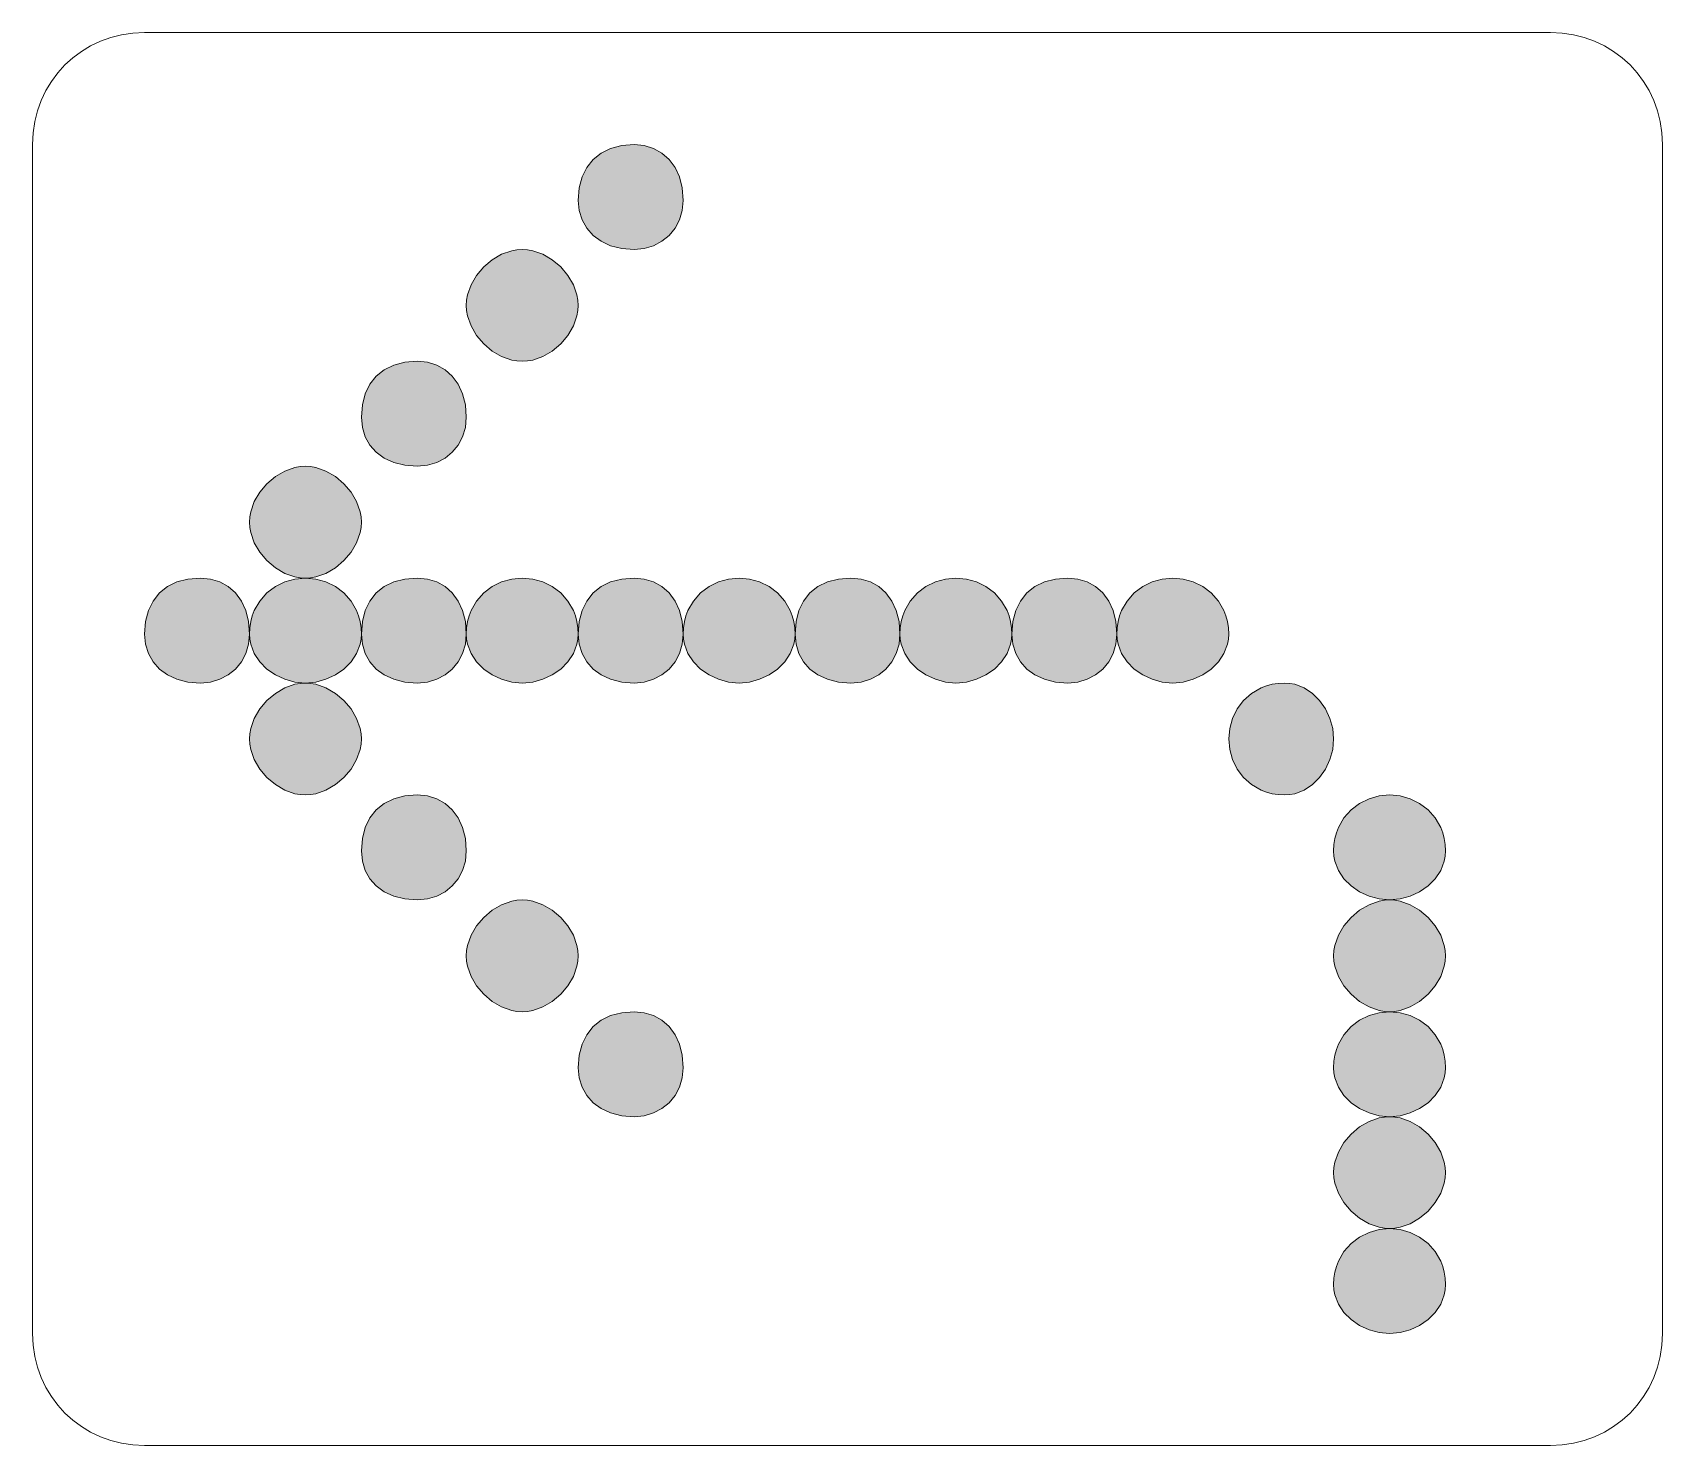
# Model space of a CAD drawing. Header units: metres. Extents: x 144 to 423, y 14 to 256.
import ezdxf

# ---------------------------------------------------------------- set-up
doc = ezdxf.new("R2010")
doc.units = ezdxf.units.M
doc.layers.add('FILL_LIME_00FF00', color=7, linetype='Continuous', true_color=0x00ff00)
doc.layers.add('STROKE_BLACK_000000', color=7, linetype='Continuous', true_color=0x000000)

msp = doc.modelspace()

# ---------------------------------------------------------------- hatches: boundary and pattern name
at = {"layer": 'FILL_LIME_00FF00', "true_color": 0x00ff00}
h = msp.add_hatch(color=7, dxfattribs=at)
h.dxf.hatch_style = 1
h.paths.add_polyline_path([(255.05, 225.54), (254.57, 223.94), (253.82, 222.51), (252.81, 221.28), (251.58, 220.27), (250.15, 219.52), (248.55, 219.04), (246.81, 218.88), (244.67, 219.04), (242.78, 219.52), (241.14, 220.27), (239.76, 221.28), (238.67, 222.51), (237.87, 223.94), (237.38, 225.54), (237.21, 227.28), (237.38, 229.42), (237.87, 231.31), (238.67, 232.95), (239.76, 234.33), (241.14, 235.42), (242.78, 236.22), (244.67, 236.71), (246.81, 236.88), (248.55, 236.71), (250.15, 236.22), (251.58, 235.42), (252.81, 234.33), (253.82, 232.95), (254.57, 231.31), (255.05, 229.42), (255.21, 227.28), (255.05, 225.54)])
h = msp.add_hatch(color=7, dxfattribs=at)
h.dxf.hatch_style = 1
h.paths.add_polyline_path([(237.15, 208.38), (236.99, 207.49), (236.39, 205.75), (235.44, 204.13), (234.21, 202.68), (232.76, 201.45), (231.13, 200.5), (229.4, 199.9), (228.51, 199.74), (227.61, 199.68), (226.71, 199.74), (225.82, 199.9), (224.08, 200.5), (222.46, 201.45), (221.01, 202.68), (219.78, 204.13), (218.83, 205.75), (218.23, 207.49), (218.07, 208.38), (218.01, 209.28), (218.07, 210.18), (218.23, 211.07), (218.83, 212.8), (219.78, 214.43), (221.01, 215.88), (222.46, 217.11), (224.08, 218.05), (225.82, 218.66), (226.71, 218.82), (227.61, 218.88), (228.51, 218.82), (229.4, 218.66), (231.13, 218.05), (232.76, 217.11), (234.21, 215.88), (235.44, 214.43), (236.39, 212.8), (236.99, 211.07), (237.15, 210.18), (237.21, 209.28), (237.15, 208.38)])
h = msp.add_hatch(color=7, dxfattribs=at)
h.dxf.hatch_style = 1
h.paths.add_polyline_path([(217.85, 188.34), (217.37, 186.74), (216.62, 185.31), (215.61, 184.08), (214.38, 183.07), (212.95, 182.32), (211.35, 181.84), (209.61, 181.68), (207.47, 181.84), (205.58, 182.32), (203.94, 183.07), (202.56, 184.08), (201.47, 185.31), (200.67, 186.74), (200.18, 188.34), (200.01, 190.08), (200.18, 192.22), (200.67, 194.11), (201.47, 195.75), (202.56, 197.13), (203.94, 198.22), (205.58, 199.02), (207.47, 199.51), (209.61, 199.68), (211.35, 199.51), (212.95, 199.02), (214.38, 198.22), (215.61, 197.13), (216.62, 195.75), (217.37, 194.11), (217.85, 192.22), (218.01, 190.08), (217.85, 188.34)])
h = msp.add_hatch(color=7, dxfattribs=at)
h.dxf.hatch_style = 1
h.paths.add_polyline_path([(199.95, 171.18), (199.79, 170.29), (199.18, 168.55), (198.24, 166.93), (197.01, 165.48), (195.56, 164.25), (193.93, 163.3), (192.2, 162.7), (191.31, 162.54), (190.41, 162.48), (189.51, 162.54), (188.62, 162.7), (186.88, 163.3), (185.26, 164.25), (183.81, 165.48), (182.58, 166.93), (181.63, 168.55), (181.03, 170.29), (180.87, 171.18), (180.81, 172.08), (180.87, 172.98), (181.03, 173.87), (181.63, 175.6), (182.58, 177.23), (183.81, 178.68), (185.26, 179.91), (186.88, 180.85), (188.62, 181.46), (189.51, 181.62), (190.41, 181.68), (191.31, 181.62), (192.2, 181.46), (193.93, 180.85), (195.56, 179.91), (197.01, 178.68), (198.24, 177.23), (199.18, 175.6), (199.79, 173.87), (199.95, 172.98), (200.01, 172.08), (199.95, 171.18)])
h = msp.add_hatch(color=7, dxfattribs=at)
h.dxf.hatch_style = 1
h.paths.add_polyline_path([(180.65, 151.14), (180.17, 149.54), (179.42, 148.11), (178.41, 146.88), (177.18, 145.87), (175.75, 145.12), (174.15, 144.64), (172.41, 144.48), (170.27, 144.64), (168.38, 145.12), (166.74, 145.87), (165.36, 146.88), (164.27, 148.11), (163.47, 149.54), (162.98, 151.14), (162.81, 152.88), (162.98, 155.02), (163.47, 156.91), (164.27, 158.55), (165.36, 159.93), (166.74, 161.02), (168.38, 161.82), (170.27, 162.31), (172.41, 162.48), (174.15, 162.31), (175.75, 161.82), (177.18, 161.02), (178.41, 159.93), (179.42, 158.55), (180.17, 156.91), (180.65, 155.02), (180.81, 152.88), (180.65, 151.14)])
h = msp.add_hatch(color=7, dxfattribs=at)
h.dxf.hatch_style = 1
h.paths.add_polyline_path([(199.95, 151.99), (199.79, 151.14), (199.18, 149.54), (198.24, 148.11), (197.01, 146.88), (195.56, 145.87), (193.93, 145.12), (192.2, 144.64), (190.41, 144.48), (188.62, 144.64), (186.88, 145.12), (185.26, 145.87), (183.81, 146.88), (182.58, 148.11), (181.63, 149.54), (181.03, 151.14), (180.87, 151.99), (180.81, 152.88), (180.87, 153.98), (181.03, 155.02), (181.28, 155.99), (181.63, 156.91), (182.58, 158.55), (183.81, 159.93), (185.26, 161.02), (186.88, 161.82), (188.62, 162.31), (190.41, 162.48), (192.2, 162.31), (193.93, 161.82), (195.56, 161.02), (197.01, 159.93), (198.24, 158.55), (199.18, 156.91), (199.54, 155.99), (199.79, 155.02), (199.95, 153.98), (200.01, 152.88), (199.95, 151.99)])
h = msp.add_hatch(color=7, dxfattribs=at)
h.dxf.hatch_style = 1
h.paths.add_polyline_path([(217.85, 151.14), (217.37, 149.54), (216.62, 148.11), (215.61, 146.88), (214.38, 145.87), (212.95, 145.12), (211.35, 144.64), (209.61, 144.48), (207.47, 144.64), (205.58, 145.12), (203.94, 145.87), (202.56, 146.88), (201.47, 148.11), (200.67, 149.54), (200.18, 151.14), (200.01, 152.88), (200.18, 155.02), (200.67, 156.91), (201.47, 158.55), (202.56, 159.93), (203.94, 161.02), (205.58, 161.82), (207.47, 162.31), (209.61, 162.48), (211.35, 162.31), (212.95, 161.82), (214.38, 161.02), (215.61, 159.93), (216.62, 158.55), (217.37, 156.91), (217.85, 155.02), (218.01, 152.88), (217.85, 151.14)])
h = msp.add_hatch(color=7, dxfattribs=at)
h.dxf.hatch_style = 1
h.paths.add_polyline_path([(237.15, 151.99), (236.99, 151.14), (236.39, 149.54), (235.44, 148.11), (234.21, 146.88), (232.76, 145.87), (231.13, 145.12), (229.4, 144.64), (227.61, 144.48), (225.82, 144.64), (224.08, 145.12), (222.46, 145.87), (221.01, 146.88), (219.78, 148.11), (218.83, 149.54), (218.23, 151.14), (218.07, 151.99), (218.01, 152.88), (218.07, 153.98), (218.23, 155.02), (218.48, 155.99), (218.83, 156.91), (219.78, 158.55), (221.01, 159.93), (222.46, 161.02), (224.08, 161.82), (225.82, 162.31), (227.61, 162.48), (229.4, 162.31), (231.13, 161.82), (232.76, 161.02), (234.21, 159.93), (235.44, 158.55), (236.39, 156.91), (236.74, 155.99), (236.99, 155.02), (237.15, 153.98), (237.21, 152.88), (237.15, 151.99)])
h = msp.add_hatch(color=7, dxfattribs=at)
h.dxf.hatch_style = 1
h.paths.add_polyline_path([(255.05, 151.14), (254.57, 149.54), (253.82, 148.11), (252.81, 146.88), (251.58, 145.87), (250.15, 145.12), (248.55, 144.64), (246.81, 144.48), (244.67, 144.64), (242.78, 145.12), (241.14, 145.87), (239.76, 146.88), (238.67, 148.11), (237.87, 149.54), (237.38, 151.14), (237.21, 152.88), (237.38, 155.02), (237.87, 156.91), (238.67, 158.55), (239.76, 159.93), (241.14, 161.02), (242.78, 161.82), (244.67, 162.31), (246.81, 162.48), (248.55, 162.31), (250.15, 161.82), (251.58, 161.02), (252.81, 159.93), (253.82, 158.55), (254.57, 156.91), (255.05, 155.02), (255.21, 152.88), (255.05, 151.14)])
h = msp.add_hatch(color=7, dxfattribs=at)
h.dxf.hatch_style = 1
h.paths.add_polyline_path([(274.35, 151.99), (274.19, 151.14), (273.58, 149.54), (272.64, 148.11), (271.41, 146.88), (269.96, 145.87), (268.33, 145.12), (266.6, 144.64), (264.81, 144.48), (263.02, 144.64), (261.28, 145.12), (259.66, 145.87), (258.21, 146.88), (256.98, 148.11), (256.03, 149.54), (255.43, 151.14), (255.27, 151.99), (255.21, 152.88), (255.27, 153.98), (255.43, 155.02), (255.68, 155.99), (256.03, 156.91), (256.98, 158.55), (258.21, 159.93), (259.66, 161.02), (261.28, 161.82), (263.02, 162.31), (264.81, 162.48), (266.6, 162.31), (268.33, 161.82), (269.96, 161.02), (271.41, 159.93), (272.64, 158.55), (273.58, 156.91), (273.94, 155.99), (274.19, 155.02), (274.35, 153.98), (274.41, 152.88), (274.35, 151.99)])
h = msp.add_hatch(color=7, dxfattribs=at)
h.dxf.hatch_style = 1
h.paths.add_polyline_path([(292.25, 151.14), (291.77, 149.54), (291.02, 148.11), (290.01, 146.88), (288.78, 145.87), (287.35, 145.12), (285.75, 144.64), (284.01, 144.48), (281.87, 144.64), (279.98, 145.12), (278.34, 145.87), (276.96, 146.88), (275.87, 148.11), (275.07, 149.54), (274.58, 151.14), (274.41, 152.88), (274.58, 155.02), (275.07, 156.91), (275.87, 158.55), (276.96, 159.93), (278.34, 161.02), (279.98, 161.82), (281.87, 162.31), (284.01, 162.48), (285.75, 162.31), (287.35, 161.82), (288.78, 161.02), (290.01, 159.93), (291.02, 158.55), (291.77, 156.91), (292.25, 155.02), (292.41, 152.88), (292.25, 151.14)])
h = msp.add_hatch(color=7, dxfattribs=at)
h.dxf.hatch_style = 1
h.paths.add_polyline_path([(311.55, 151.99), (311.39, 151.14), (310.78, 149.54), (309.84, 148.11), (308.61, 146.88), (307.16, 145.87), (305.53, 145.12), (303.8, 144.64), (302.01, 144.48), (300.22, 144.64), (298.48, 145.12), (296.86, 145.87), (295.41, 146.88), (294.18, 148.11), (293.23, 149.54), (292.63, 151.14), (292.47, 151.99), (292.41, 152.88), (292.47, 153.98), (292.63, 155.02), (292.88, 155.99), (293.23, 156.91), (294.18, 158.55), (295.41, 159.93), (296.86, 161.02), (298.48, 161.82), (300.22, 162.31), (302.01, 162.48), (303.8, 162.31), (305.53, 161.82), (307.16, 161.02), (308.61, 159.93), (309.84, 158.55), (310.78, 156.91), (311.14, 155.99), (311.39, 155.02), (311.55, 153.98), (311.61, 152.88), (311.55, 151.99)])
h = msp.add_hatch(color=7, dxfattribs=at)
h.dxf.hatch_style = 1
h.paths.add_polyline_path([(329.45, 151.14), (328.97, 149.54), (328.22, 148.11), (327.21, 146.88), (325.98, 145.87), (324.55, 145.12), (322.95, 144.64), (321.21, 144.48), (319.07, 144.64), (317.18, 145.12), (315.54, 145.87), (314.16, 146.88), (313.07, 148.11), (312.27, 149.54), (311.78, 151.14), (311.61, 152.88), (311.78, 155.02), (312.27, 156.91), (313.07, 158.55), (314.16, 159.93), (315.54, 161.02), (317.18, 161.82), (319.07, 162.31), (321.21, 162.48), (322.95, 162.31), (324.55, 161.82), (325.98, 161.02), (327.21, 159.93), (328.22, 158.55), (328.97, 156.91), (329.45, 155.02), (329.61, 152.88), (329.45, 151.14)])
h = msp.add_hatch(color=7, dxfattribs=at)
h.dxf.hatch_style = 1
h.paths.add_polyline_path([(348.75, 151.99), (348.59, 151.14), (347.98, 149.54), (347.04, 148.11), (345.81, 146.88), (344.36, 145.87), (342.73, 145.12), (341, 144.64), (339.21, 144.48), (337.42, 144.64), (335.68, 145.12), (334.06, 145.87), (332.61, 146.88), (331.38, 148.11), (330.43, 149.54), (329.83, 151.14), (329.67, 151.99), (329.61, 152.88), (329.67, 153.98), (329.83, 155.02), (330.08, 155.99), (330.43, 156.91), (331.38, 158.55), (332.61, 159.93), (334.06, 161.02), (335.68, 161.82), (337.42, 162.31), (339.21, 162.48), (341, 162.31), (342.73, 161.82), (344.36, 161.02), (345.81, 159.93), (347.04, 158.55), (347.98, 156.91), (348.34, 155.99), (348.59, 155.02), (348.75, 153.98), (348.81, 152.88), (348.75, 151.99)])
h = msp.add_hatch(color=7, dxfattribs=at)
h.dxf.hatch_style = 1
h.paths.add_polyline_path([(199.95, 133.98), (199.79, 133.09), (199.18, 131.35), (198.24, 129.73), (197.01, 128.28), (195.56, 127.05), (193.93, 126.1), (192.2, 125.5), (191.31, 125.34), (190.41, 125.28), (189.51, 125.34), (188.62, 125.5), (186.88, 126.1), (185.26, 127.05), (183.81, 128.28), (182.58, 129.73), (181.63, 131.35), (181.03, 133.09), (180.87, 133.98), (180.81, 134.88), (180.87, 135.78), (181.03, 136.67), (181.63, 138.4), (182.58, 140.03), (183.81, 141.48), (185.26, 142.71), (186.88, 143.65), (188.62, 144.26), (189.51, 144.42), (190.41, 144.48), (191.31, 144.42), (192.2, 144.26), (193.93, 143.65), (195.56, 142.71), (197.01, 141.48), (198.24, 140.03), (199.18, 138.4), (199.79, 136.67), (199.95, 135.78), (200.01, 134.88), (199.95, 133.98)])
h = msp.add_hatch(color=7, dxfattribs=at)
h.dxf.hatch_style = 1
h.paths.add_polyline_path([(366.65, 133.09), (366.17, 131.35), (365.42, 129.73), (364.41, 128.28), (363.18, 127.05), (361.75, 126.1), (360.15, 125.5), (359.3, 125.34), (358.41, 125.28), (357.31, 125.34), (356.27, 125.5), (355.3, 125.75), (354.38, 126.1), (352.74, 127.05), (351.36, 128.28), (350.27, 129.73), (349.47, 131.35), (348.98, 133.09), (348.81, 134.88), (348.98, 136.67), (349.47, 138.4), (350.27, 140.03), (351.36, 141.48), (352.74, 142.71), (354.38, 143.65), (355.3, 144.01), (356.27, 144.26), (357.31, 144.42), (358.41, 144.48), (359.3, 144.42), (360.15, 144.26), (361.75, 143.65), (363.18, 142.71), (364.41, 141.48), (365.42, 140.03), (366.17, 138.4), (366.65, 136.67), (366.81, 134.88), (366.65, 133.09)])
h = msp.add_hatch(color=7, dxfattribs=at)
h.dxf.hatch_style = 1
h.paths.add_polyline_path([(217.85, 113.94), (217.37, 112.34), (216.62, 110.91), (215.61, 109.68), (214.38, 108.67), (212.95, 107.92), (211.35, 107.44), (209.61, 107.28), (207.47, 107.44), (205.58, 107.92), (203.94, 108.67), (202.56, 109.68), (201.47, 110.91), (200.67, 112.34), (200.18, 113.94), (200.01, 115.68), (200.18, 117.82), (200.67, 119.71), (201.47, 121.35), (202.56, 122.73), (203.94, 123.82), (205.58, 124.62), (207.47, 125.11), (209.61, 125.28), (211.35, 125.11), (212.95, 124.62), (214.38, 123.82), (215.61, 122.73), (216.62, 121.35), (217.37, 119.71), (217.85, 117.82), (218.01, 115.68), (217.85, 113.94)])
h = msp.add_hatch(color=7, dxfattribs=at)
h.dxf.hatch_style = 1
h.paths.add_polyline_path([(385.95, 114.79), (385.79, 113.94), (385.18, 112.34), (384.24, 110.91), (383.01, 109.68), (381.56, 108.67), (379.93, 107.92), (378.2, 107.44), (376.41, 107.28), (374.62, 107.44), (372.88, 107.92), (371.26, 108.67), (369.81, 109.68), (368.58, 110.91), (367.63, 112.34), (367.03, 113.94), (366.87, 114.79), (366.81, 115.68), (366.87, 116.78), (367.03, 117.82), (367.28, 118.79), (367.63, 119.71), (368.58, 121.35), (369.81, 122.73), (371.26, 123.82), (372.88, 124.62), (374.62, 125.11), (376.41, 125.28), (378.2, 125.11), (379.93, 124.62), (381.56, 123.82), (383.01, 122.73), (384.24, 121.35), (385.18, 119.71), (385.54, 118.79), (385.79, 117.82), (385.95, 116.78), (386.01, 115.68), (385.95, 114.79)])
h = msp.add_hatch(color=7, dxfattribs=at)
h.dxf.hatch_style = 1
h.paths.add_polyline_path([(237.15, 96.78), (236.99, 95.89), (236.39, 94.15), (235.44, 92.53), (234.21, 91.08), (232.76, 89.85), (231.13, 88.9), (229.4, 88.3), (228.51, 88.14), (227.61, 88.08), (226.71, 88.14), (225.82, 88.3), (224.08, 88.9), (222.46, 89.85), (221.01, 91.08), (219.78, 92.53), (218.83, 94.15), (218.23, 95.89), (218.07, 96.78), (218.01, 97.68), (218.07, 98.58), (218.23, 99.47), (218.83, 101.2), (219.78, 102.83), (221.01, 104.28), (222.46, 105.51), (224.08, 106.45), (225.82, 107.06), (226.71, 107.22), (227.61, 107.28), (228.51, 107.22), (229.4, 107.06), (231.13, 106.45), (232.76, 105.51), (234.21, 104.28), (235.44, 102.83), (236.39, 101.2), (236.99, 99.47), (237.15, 98.58), (237.21, 97.68), (237.15, 96.78)])
h = msp.add_hatch(color=7, dxfattribs=at)
h.dxf.hatch_style = 1
h.paths.add_polyline_path([(385.95, 96.78), (385.79, 95.89), (385.18, 94.15), (384.24, 92.53), (383.01, 91.08), (381.56, 89.85), (379.93, 88.9), (378.2, 88.3), (377.31, 88.14), (376.41, 88.08), (375.51, 88.14), (374.62, 88.3), (372.88, 88.9), (371.26, 89.85), (369.81, 91.08), (368.58, 92.53), (367.63, 94.15), (367.03, 95.89), (366.87, 96.78), (366.81, 97.68), (366.87, 98.58), (367.03, 99.47), (367.63, 101.2), (368.58, 102.83), (369.81, 104.28), (371.26, 105.51), (372.88, 106.45), (374.62, 107.06), (375.51, 107.22), (376.41, 107.28), (377.31, 107.22), (378.2, 107.06), (379.93, 106.45), (381.56, 105.51), (383.01, 104.28), (384.24, 102.83), (385.18, 101.2), (385.79, 99.47), (385.95, 98.58), (386.01, 97.68), (385.95, 96.78)])
h = msp.add_hatch(color=7, dxfattribs=at)
h.dxf.hatch_style = 1
h.paths.add_polyline_path([(255.05, 76.74), (254.57, 75.14), (253.82, 73.71), (252.81, 72.48), (251.58, 71.47), (250.15, 70.72), (248.55, 70.24), (246.81, 70.08), (244.67, 70.24), (242.78, 70.72), (241.14, 71.47), (239.76, 72.48), (238.67, 73.71), (237.87, 75.14), (237.38, 76.74), (237.21, 78.48), (237.38, 80.62), (237.87, 82.51), (238.67, 84.15), (239.76, 85.53), (241.14, 86.62), (242.78, 87.42), (244.67, 87.91), (246.81, 88.08), (248.55, 87.91), (250.15, 87.42), (251.58, 86.62), (252.81, 85.53), (253.82, 84.15), (254.57, 82.51), (255.05, 80.62), (255.21, 78.48), (255.05, 76.74)])
h = msp.add_hatch(color=7, dxfattribs=at)
h.dxf.hatch_style = 1
h.paths.add_polyline_path([(385.95, 77.59), (385.79, 76.74), (385.18, 75.14), (384.24, 73.71), (383.01, 72.48), (381.56, 71.47), (379.93, 70.72), (378.2, 70.24), (376.41, 70.08), (374.62, 70.24), (372.88, 70.72), (371.26, 71.47), (369.81, 72.48), (368.58, 73.71), (367.63, 75.14), (367.03, 76.74), (366.87, 77.59), (366.81, 78.48), (366.87, 79.58), (367.03, 80.62), (367.28, 81.59), (367.63, 82.51), (368.58, 84.15), (369.81, 85.53), (371.26, 86.62), (372.88, 87.42), (374.62, 87.91), (376.41, 88.08), (378.2, 87.91), (379.93, 87.42), (381.56, 86.62), (383.01, 85.53), (384.24, 84.15), (385.18, 82.51), (385.54, 81.59), (385.79, 80.62), (385.95, 79.58), (386.01, 78.48), (385.95, 77.59)])
h = msp.add_hatch(color=7, dxfattribs=at)
h.dxf.hatch_style = 1
h.paths.add_polyline_path([(385.95, 59.58), (385.79, 58.69), (385.18, 56.95), (384.24, 55.33), (383.01, 53.88), (381.56, 52.65), (379.93, 51.7), (378.2, 51.1), (377.31, 50.94), (376.41, 50.88), (375.51, 50.94), (374.62, 51.1), (372.88, 51.7), (371.26, 52.65), (369.81, 53.88), (368.58, 55.33), (367.63, 56.95), (367.03, 58.69), (366.87, 59.58), (366.81, 60.48), (366.87, 61.38), (367.03, 62.27), (367.63, 64), (368.58, 65.63), (369.81, 67.08), (371.26, 68.31), (372.88, 69.25), (374.62, 69.86), (375.51, 70.02), (376.41, 70.08), (377.31, 70.02), (378.2, 69.86), (379.93, 69.25), (381.56, 68.31), (383.01, 67.08), (384.24, 65.63), (385.18, 64), (385.79, 62.27), (385.95, 61.38), (386.01, 60.48), (385.95, 59.58)])
h = msp.add_hatch(color=7, dxfattribs=at)
h.dxf.hatch_style = 1
h.paths.add_polyline_path([(385.95, 40.39), (385.79, 39.54), (385.18, 37.94), (384.24, 36.51), (383.01, 35.28), (381.56, 34.27), (379.93, 33.52), (378.2, 33.04), (376.41, 32.88), (374.62, 33.04), (372.88, 33.52), (371.26, 34.27), (369.81, 35.28), (368.58, 36.51), (367.63, 37.94), (367.03, 39.54), (366.87, 40.39), (366.81, 41.28), (366.87, 42.38), (367.03, 43.42), (367.28, 44.39), (367.63, 45.31), (368.58, 46.95), (369.81, 48.33), (371.26, 49.42), (372.88, 50.22), (374.62, 50.71), (376.41, 50.88), (378.2, 50.71), (379.93, 50.22), (381.56, 49.42), (383.01, 48.33), (384.24, 46.95), (385.18, 45.31), (385.54, 44.39), (385.79, 43.42), (385.95, 42.38), (386.01, 41.28), (385.95, 40.39)])

# ---------------------------------------------------------------- linework, layer by layer
at = {"layer": 'FILL_LIME_00FF00', "lineweight": 0, "true_color": 0x00ff00}
for points in [[(255.05, 225.54), (254.57, 223.94), (253.82, 222.51), (252.81, 221.28), (251.58, 220.27), (250.15, 219.52), (248.55, 219.04), (246.81, 218.88), (244.67, 219.04), (242.78, 219.52), (241.14, 220.27), (239.76, 221.28), (238.67, 222.51), (237.87, 223.94), (237.38, 225.54), (237.21, 227.28), (237.38, 229.42), (237.87, 231.31), (238.67, 232.95), (239.76, 234.33), (241.14, 235.42), (242.78, 236.22), (244.67, 236.71), (246.81, 236.88), (248.55, 236.71), (250.15, 236.22), (251.58, 235.42), (252.81, 234.33), (253.82, 232.95), (254.57, 231.31), (255.05, 229.42), (255.21, 227.28)], [(237.15, 208.38), (236.99, 207.49), (236.39, 205.75), (235.44, 204.13), (234.21, 202.68), (232.76, 201.45), (231.13, 200.5), (229.4, 199.9), (228.51, 199.74), (227.61, 199.68), (226.71, 199.74), (225.82, 199.9), (224.08, 200.5), (222.46, 201.45), (221.01, 202.68), (219.78, 204.13), (218.83, 205.75), (218.23, 207.49), (218.07, 208.38), (218.01, 209.28), (218.07, 210.18), (218.23, 211.07), (218.83, 212.8), (219.78, 214.43), (221.01, 215.88), (222.46, 217.11), (224.08, 218.05), (225.82, 218.66), (226.71, 218.82), (227.61, 218.88), (228.51, 218.82), (229.4, 218.66), (231.13, 218.05), (232.76, 217.11), (234.21, 215.88), (235.44, 214.43), (236.39, 212.8), (236.99, 211.07), (237.15, 210.18), (237.21, 209.28)], [(217.85, 188.34), (217.37, 186.74), (216.62, 185.31), (215.61, 184.08), (214.38, 183.07), (212.95, 182.32), (211.35, 181.84), (209.61, 181.68), (207.47, 181.84), (205.58, 182.32), (203.94, 183.07), (202.56, 184.08), (201.47, 185.31), (200.67, 186.74), (200.18, 188.34), (200.01, 190.08), (200.18, 192.22), (200.67, 194.11), (201.47, 195.75), (202.56, 197.13), (203.94, 198.22), (205.58, 199.02), (207.47, 199.51), (209.61, 199.68), (211.35, 199.51), (212.95, 199.02), (214.38, 198.22), (215.61, 197.13), (216.62, 195.75), (217.37, 194.11), (217.85, 192.22), (218.01, 190.08)], [(199.95, 171.18), (199.79, 170.29), (199.18, 168.55), (198.24, 166.93), (197.01, 165.48), (195.56, 164.25), (193.93, 163.3), (192.2, 162.7), (191.31, 162.54), (190.41, 162.48), (189.51, 162.54), (188.62, 162.7), (186.88, 163.3), (185.26, 164.25), (183.81, 165.48), (182.58, 166.93), (181.63, 168.55), (181.03, 170.29), (180.87, 171.18), (180.81, 172.08), (180.87, 172.98), (181.03, 173.87), (181.63, 175.6), (182.58, 177.23), (183.81, 178.68), (185.26, 179.91), (186.88, 180.85), (188.62, 181.46), (189.51, 181.62), (190.41, 181.68), (191.31, 181.62), (192.2, 181.46), (193.93, 180.85), (195.56, 179.91), (197.01, 178.68), (198.24, 177.23), (199.18, 175.6), (199.79, 173.87), (199.95, 172.98), (200.01, 172.08)], [(180.65, 151.14), (180.17, 149.54), (179.42, 148.11), (178.41, 146.88), (177.18, 145.87), (175.75, 145.12), (174.15, 144.64), (172.41, 144.48), (170.27, 144.64), (168.38, 145.12), (166.74, 145.87), (165.36, 146.88), (164.27, 148.11), (163.47, 149.54), (162.98, 151.14), (162.81, 152.88), (162.98, 155.02), (163.47, 156.91), (164.27, 158.55), (165.36, 159.93), (166.74, 161.02), (168.38, 161.82), (170.27, 162.31), (172.41, 162.48), (174.15, 162.31), (175.75, 161.82), (177.18, 161.02), (178.41, 159.93), (179.42, 158.55), (180.17, 156.91), (180.65, 155.02), (180.81, 152.88)], [(199.95, 151.99), (199.79, 151.14), (199.18, 149.54), (198.24, 148.11), (197.01, 146.88), (195.56, 145.87), (193.93, 145.12), (192.2, 144.64), (190.41, 144.48), (188.62, 144.64), (186.88, 145.12), (185.26, 145.87), (183.81, 146.88), (182.58, 148.11), (181.63, 149.54), (181.03, 151.14), (180.87, 151.99), (180.81, 152.88), (180.87, 153.98), (181.03, 155.02), (181.28, 155.99), (181.63, 156.91), (182.58, 158.55), (183.81, 159.93), (185.26, 161.02), (186.88, 161.82), (188.62, 162.31), (190.41, 162.48), (192.2, 162.31), (193.93, 161.82), (195.56, 161.02), (197.01, 159.93), (198.24, 158.55), (199.18, 156.91), (199.54, 155.99), (199.79, 155.02), (199.95, 153.98), (200.01, 152.88)], [(217.85, 151.14), (217.37, 149.54), (216.62, 148.11), (215.61, 146.88), (214.38, 145.87), (212.95, 145.12), (211.35, 144.64), (209.61, 144.48), (207.47, 144.64), (205.58, 145.12), (203.94, 145.87), (202.56, 146.88), (201.47, 148.11), (200.67, 149.54), (200.18, 151.14), (200.01, 152.88), (200.18, 155.02), (200.67, 156.91), (201.47, 158.55), (202.56, 159.93), (203.94, 161.02), (205.58, 161.82), (207.47, 162.31), (209.61, 162.48), (211.35, 162.31), (212.95, 161.82), (214.38, 161.02), (215.61, 159.93), (216.62, 158.55), (217.37, 156.91), (217.85, 155.02), (218.01, 152.88)], [(237.15, 151.99), (236.99, 151.14), (236.39, 149.54), (235.44, 148.11), (234.21, 146.88), (232.76, 145.87), (231.13, 145.12), (229.4, 144.64), (227.61, 144.48), (225.82, 144.64), (224.08, 145.12), (222.46, 145.87), (221.01, 146.88), (219.78, 148.11), (218.83, 149.54), (218.23, 151.14), (218.07, 151.99), (218.01, 152.88), (218.07, 153.98), (218.23, 155.02), (218.48, 155.99), (218.83, 156.91), (219.78, 158.55), (221.01, 159.93), (222.46, 161.02), (224.08, 161.82), (225.82, 162.31), (227.61, 162.48), (229.4, 162.31), (231.13, 161.82), (232.76, 161.02), (234.21, 159.93), (235.44, 158.55), (236.39, 156.91), (236.74, 155.99), (236.99, 155.02), (237.15, 153.98), (237.21, 152.88)], [(255.05, 151.14), (254.57, 149.54), (253.82, 148.11), (252.81, 146.88), (251.58, 145.87), (250.15, 145.12), (248.55, 144.64), (246.81, 144.48), (244.67, 144.64), (242.78, 145.12), (241.14, 145.87), (239.76, 146.88), (238.67, 148.11), (237.87, 149.54), (237.38, 151.14), (237.21, 152.88), (237.38, 155.02), (237.87, 156.91), (238.67, 158.55), (239.76, 159.93), (241.14, 161.02), (242.78, 161.82), (244.67, 162.31), (246.81, 162.48), (248.55, 162.31), (250.15, 161.82), (251.58, 161.02), (252.81, 159.93), (253.82, 158.55), (254.57, 156.91), (255.05, 155.02), (255.21, 152.88)], [(274.35, 151.99), (274.19, 151.14), (273.58, 149.54), (272.64, 148.11), (271.41, 146.88), (269.96, 145.87), (268.33, 145.12), (266.6, 144.64), (264.81, 144.48), (263.02, 144.64), (261.28, 145.12), (259.66, 145.87), (258.21, 146.88), (256.98, 148.11), (256.03, 149.54), (255.43, 151.14), (255.27, 151.99), (255.21, 152.88), (255.27, 153.98), (255.43, 155.02), (255.68, 155.99), (256.03, 156.91), (256.98, 158.55), (258.21, 159.93), (259.66, 161.02), (261.28, 161.82), (263.02, 162.31), (264.81, 162.48), (266.6, 162.31), (268.33, 161.82), (269.96, 161.02), (271.41, 159.93), (272.64, 158.55), (273.58, 156.91), (273.94, 155.99), (274.19, 155.02), (274.35, 153.98), (274.41, 152.88)], [(292.25, 151.14), (291.77, 149.54), (291.02, 148.11), (290.01, 146.88), (288.78, 145.87), (287.35, 145.12), (285.75, 144.64), (284.01, 144.48), (281.87, 144.64), (279.98, 145.12), (278.34, 145.87), (276.96, 146.88), (275.87, 148.11), (275.07, 149.54), (274.58, 151.14), (274.41, 152.88), (274.58, 155.02), (275.07, 156.91), (275.87, 158.55), (276.96, 159.93), (278.34, 161.02), (279.98, 161.82), (281.87, 162.31), (284.01, 162.48), (285.75, 162.31), (287.35, 161.82), (288.78, 161.02), (290.01, 159.93), (291.02, 158.55), (291.77, 156.91), (292.25, 155.02), (292.41, 152.88)], [(311.55, 151.99), (311.39, 151.14), (310.78, 149.54), (309.84, 148.11), (308.61, 146.88), (307.16, 145.87), (305.53, 145.12), (303.8, 144.64), (302.01, 144.48), (300.22, 144.64), (298.48, 145.12), (296.86, 145.87), (295.41, 146.88), (294.18, 148.11), (293.23, 149.54), (292.63, 151.14), (292.47, 151.99), (292.41, 152.88), (292.47, 153.98), (292.63, 155.02), (292.88, 155.99), (293.23, 156.91), (294.18, 158.55), (295.41, 159.93), (296.86, 161.02), (298.48, 161.82), (300.22, 162.31), (302.01, 162.48), (303.8, 162.31), (305.53, 161.82), (307.16, 161.02), (308.61, 159.93), (309.84, 158.55), (310.78, 156.91), (311.14, 155.99), (311.39, 155.02), (311.55, 153.98), (311.61, 152.88)], [(329.45, 151.14), (328.97, 149.54), (328.22, 148.11), (327.21, 146.88), (325.98, 145.87), (324.55, 145.12), (322.95, 144.64), (321.21, 144.48), (319.07, 144.64), (317.18, 145.12), (315.54, 145.87), (314.16, 146.88), (313.07, 148.11), (312.27, 149.54), (311.78, 151.14), (311.61, 152.88), (311.78, 155.02), (312.27, 156.91), (313.07, 158.55), (314.16, 159.93), (315.54, 161.02), (317.18, 161.82), (319.07, 162.31), (321.21, 162.48), (322.95, 162.31), (324.55, 161.82), (325.98, 161.02), (327.21, 159.93), (328.22, 158.55), (328.97, 156.91), (329.45, 155.02), (329.61, 152.88)], [(348.75, 151.99), (348.59, 151.14), (347.98, 149.54), (347.04, 148.11), (345.81, 146.88), (344.36, 145.87), (342.73, 145.12), (341, 144.64), (339.21, 144.48), (337.42, 144.64), (335.68, 145.12), (334.06, 145.87), (332.61, 146.88), (331.38, 148.11), (330.43, 149.54), (329.83, 151.14), (329.67, 151.99), (329.61, 152.88), (329.67, 153.98), (329.83, 155.02), (330.08, 155.99), (330.43, 156.91), (331.38, 158.55), (332.61, 159.93), (334.06, 161.02), (335.68, 161.82), (337.42, 162.31), (339.21, 162.48), (341, 162.31), (342.73, 161.82), (344.36, 161.02), (345.81, 159.93), (347.04, 158.55), (347.98, 156.91), (348.34, 155.99), (348.59, 155.02), (348.75, 153.98), (348.81, 152.88)], [(199.95, 133.98), (199.79, 133.09), (199.18, 131.35), (198.24, 129.73), (197.01, 128.28), (195.56, 127.05), (193.93, 126.1), (192.2, 125.5), (191.31, 125.34), (190.41, 125.28), (189.51, 125.34), (188.62, 125.5), (186.88, 126.1), (185.26, 127.05), (183.81, 128.28), (182.58, 129.73), (181.63, 131.35), (181.03, 133.09), (180.87, 133.98), (180.81, 134.88), (180.87, 135.78), (181.03, 136.67), (181.63, 138.4), (182.58, 140.03), (183.81, 141.48), (185.26, 142.71), (186.88, 143.65), (188.62, 144.26), (189.51, 144.42), (190.41, 144.48), (191.31, 144.42), (192.2, 144.26), (193.93, 143.65), (195.56, 142.71), (197.01, 141.48), (198.24, 140.03), (199.18, 138.4), (199.79, 136.67), (199.95, 135.78), (200.01, 134.88)], [(366.65, 133.09), (366.17, 131.35), (365.42, 129.73), (364.41, 128.28), (363.18, 127.05), (361.75, 126.1), (360.15, 125.5), (359.3, 125.34), (358.41, 125.28), (357.31, 125.34), (356.27, 125.5), (355.3, 125.75), (354.38, 126.1), (352.74, 127.05), (351.36, 128.28), (350.27, 129.73), (349.47, 131.35), (348.98, 133.09), (348.81, 134.88), (348.98, 136.67), (349.47, 138.4), (350.27, 140.03), (351.36, 141.48), (352.74, 142.71), (354.38, 143.65), (355.3, 144.01), (356.27, 144.26), (357.31, 144.42), (358.41, 144.48), (359.3, 144.42), (360.15, 144.26), (361.75, 143.65), (363.18, 142.71), (364.41, 141.48), (365.42, 140.03), (366.17, 138.4), (366.65, 136.67), (366.81, 134.88)], [(217.85, 113.94), (217.37, 112.34), (216.62, 110.91), (215.61, 109.68), (214.38, 108.67), (212.95, 107.92), (211.35, 107.44), (209.61, 107.28), (207.47, 107.44), (205.58, 107.92), (203.94, 108.67), (202.56, 109.68), (201.47, 110.91), (200.67, 112.34), (200.18, 113.94), (200.01, 115.68), (200.18, 117.82), (200.67, 119.71), (201.47, 121.35), (202.56, 122.73), (203.94, 123.82), (205.58, 124.62), (207.47, 125.11), (209.61, 125.28), (211.35, 125.11), (212.95, 124.62), (214.38, 123.82), (215.61, 122.73), (216.62, 121.35), (217.37, 119.71), (217.85, 117.82), (218.01, 115.68)], [(385.95, 114.79), (385.79, 113.94), (385.18, 112.34), (384.24, 110.91), (383.01, 109.68), (381.56, 108.67), (379.93, 107.92), (378.2, 107.44), (376.41, 107.28), (374.62, 107.44), (372.88, 107.92), (371.26, 108.67), (369.81, 109.68), (368.58, 110.91), (367.63, 112.34), (367.03, 113.94), (366.87, 114.79), (366.81, 115.68), (366.87, 116.78), (367.03, 117.82), (367.28, 118.79), (367.63, 119.71), (368.58, 121.35), (369.81, 122.73), (371.26, 123.82), (372.88, 124.62), (374.62, 125.11), (376.41, 125.28), (378.2, 125.11), (379.93, 124.62), (381.56, 123.82), (383.01, 122.73), (384.24, 121.35), (385.18, 119.71), (385.54, 118.79), (385.79, 117.82), (385.95, 116.78), (386.01, 115.68)], [(237.15, 96.78), (236.99, 95.89), (236.39, 94.15), (235.44, 92.53), (234.21, 91.08), (232.76, 89.85), (231.13, 88.9), (229.4, 88.3), (228.51, 88.14), (227.61, 88.08), (226.71, 88.14), (225.82, 88.3), (224.08, 88.9), (222.46, 89.85), (221.01, 91.08), (219.78, 92.53), (218.83, 94.15), (218.23, 95.89), (218.07, 96.78), (218.01, 97.68), (218.07, 98.58), (218.23, 99.47), (218.83, 101.2), (219.78, 102.83), (221.01, 104.28), (222.46, 105.51), (224.08, 106.45), (225.82, 107.06), (226.71, 107.22), (227.61, 107.28), (228.51, 107.22), (229.4, 107.06), (231.13, 106.45), (232.76, 105.51), (234.21, 104.28), (235.44, 102.83), (236.39, 101.2), (236.99, 99.47), (237.15, 98.58), (237.21, 97.68)], [(385.95, 96.78), (385.79, 95.89), (385.18, 94.15), (384.24, 92.53), (383.01, 91.08), (381.56, 89.85), (379.93, 88.9), (378.2, 88.3), (377.31, 88.14), (376.41, 88.08), (375.51, 88.14), (374.62, 88.3), (372.88, 88.9), (371.26, 89.85), (369.81, 91.08), (368.58, 92.53), (367.63, 94.15), (367.03, 95.89), (366.87, 96.78), (366.81, 97.68), (366.87, 98.58), (367.03, 99.47), (367.63, 101.2), (368.58, 102.83), (369.81, 104.28), (371.26, 105.51), (372.88, 106.45), (374.62, 107.06), (375.51, 107.22), (376.41, 107.28), (377.31, 107.22), (378.2, 107.06), (379.93, 106.45), (381.56, 105.51), (383.01, 104.28), (384.24, 102.83), (385.18, 101.2), (385.79, 99.47), (385.95, 98.58), (386.01, 97.68)], [(255.05, 76.74), (254.57, 75.14), (253.82, 73.71), (252.81, 72.48), (251.58, 71.47), (250.15, 70.72), (248.55, 70.24), (246.81, 70.08), (244.67, 70.24), (242.78, 70.72), (241.14, 71.47), (239.76, 72.48), (238.67, 73.71), (237.87, 75.14), (237.38, 76.74), (237.21, 78.48), (237.38, 80.62), (237.87, 82.51), (238.67, 84.15), (239.76, 85.53), (241.14, 86.62), (242.78, 87.42), (244.67, 87.91), (246.81, 88.08), (248.55, 87.91), (250.15, 87.42), (251.58, 86.62), (252.81, 85.53), (253.82, 84.15), (254.57, 82.51), (255.05, 80.62), (255.21, 78.48)], [(385.95, 77.59), (385.79, 76.74), (385.18, 75.14), (384.24, 73.71), (383.01, 72.48), (381.56, 71.47), (379.93, 70.72), (378.2, 70.24), (376.41, 70.08), (374.62, 70.24), (372.88, 70.72), (371.26, 71.47), (369.81, 72.48), (368.58, 73.71), (367.63, 75.14), (367.03, 76.74), (366.87, 77.59), (366.81, 78.48), (366.87, 79.58), (367.03, 80.62), (367.28, 81.59), (367.63, 82.51), (368.58, 84.15), (369.81, 85.53), (371.26, 86.62), (372.88, 87.42), (374.62, 87.91), (376.41, 88.08), (378.2, 87.91), (379.93, 87.42), (381.56, 86.62), (383.01, 85.53), (384.24, 84.15), (385.18, 82.51), (385.54, 81.59), (385.79, 80.62), (385.95, 79.58), (386.01, 78.48)], [(385.95, 59.58), (385.79, 58.69), (385.18, 56.95), (384.24, 55.33), (383.01, 53.88), (381.56, 52.65), (379.93, 51.7), (378.2, 51.1), (377.31, 50.94), (376.41, 50.88), (375.51, 50.94), (374.62, 51.1), (372.88, 51.7), (371.26, 52.65), (369.81, 53.88), (368.58, 55.33), (367.63, 56.95), (367.03, 58.69), (366.87, 59.58), (366.81, 60.48), (366.87, 61.38), (367.03, 62.27), (367.63, 64), (368.58, 65.63), (369.81, 67.08), (371.26, 68.31), (372.88, 69.25), (374.62, 69.86), (375.51, 70.02), (376.41, 70.08), (377.31, 70.02), (378.2, 69.86), (379.93, 69.25), (381.56, 68.31), (383.01, 67.08), (384.24, 65.63), (385.18, 64), (385.79, 62.27), (385.95, 61.38), (386.01, 60.48)], [(385.95, 40.39), (385.79, 39.54), (385.18, 37.94), (384.24, 36.51), (383.01, 35.28), (381.56, 34.27), (379.93, 33.52), (378.2, 33.04), (376.41, 32.88), (374.62, 33.04), (372.88, 33.52), (371.26, 34.27), (369.81, 35.28), (368.58, 36.51), (367.63, 37.94), (367.03, 39.54), (366.87, 40.39), (366.81, 41.28), (366.87, 42.38), (367.03, 43.42), (367.28, 44.39), (367.63, 45.31), (368.58, 46.95), (369.81, 48.33), (371.26, 49.42), (372.88, 50.22), (374.62, 50.71), (376.41, 50.88), (378.2, 50.71), (379.93, 50.22), (381.56, 49.42), (383.01, 48.33), (384.24, 46.95), (385.18, 45.31), (385.54, 44.39), (385.79, 43.42), (385.95, 42.38), (386.01, 41.28)]]:
    msp.add_lwpolyline(points, close=True, dxfattribs=at)
at = {"layer": 'STROKE_BLACK_000000', "lineweight": 0, "true_color": 0x000000}
msp.add_lwpolyline([(423.21, 32.88), (423.21, 236.88), (423.11, 238.88), (422.83, 240.81), (422.36, 242.66), (421.73, 244.44), (420.93, 246.12), (419.98, 247.7), (418.89, 249.17), (417.66, 250.53), (416.3, 251.76), (414.83, 252.85), (413.25, 253.8), (411.57, 254.6), (409.79, 255.23), (407.94, 255.7), (406.01, 255.98), (404.01, 256.08), (162.81, 256.08), (160.81, 255.98), (158.88, 255.7), (157.03, 255.23), (155.25, 254.6), (153.57, 253.8), (151.99, 252.85), (150.52, 251.76), (149.16, 250.53), (147.93, 249.17), (146.84, 247.7), (145.89, 246.12), (145.09, 244.44), (144.46, 242.66), (143.99, 240.81), (143.71, 238.88), (143.61, 236.88), (143.61, 32.88), (143.71, 30.88), (143.99, 28.95), (144.46, 27.1), (145.09, 25.32), (145.89, 23.64), (146.84, 22.06), (147.93, 20.59), (149.16, 19.23), (150.52, 18), (151.99, 16.91), (153.57, 15.96), (155.25, 15.16), (157.03, 14.53), (158.88, 14.06), (160.81, 13.78), (162.81, 13.68), (404.01, 13.68), (406.01, 13.78), (407.94, 14.06), (409.79, 14.53), (411.57, 15.16), (413.25, 15.96), (414.83, 16.91), (416.3, 18), (417.66, 19.23), (418.89, 20.59), (419.98, 22.06), (420.93, 23.64), (421.73, 25.32), (422.36, 27.1), (422.83, 28.95), (423.11, 30.88), (423.21, 32.88)], dxfattribs=at)

doc.saveas('drawing.dxf')
